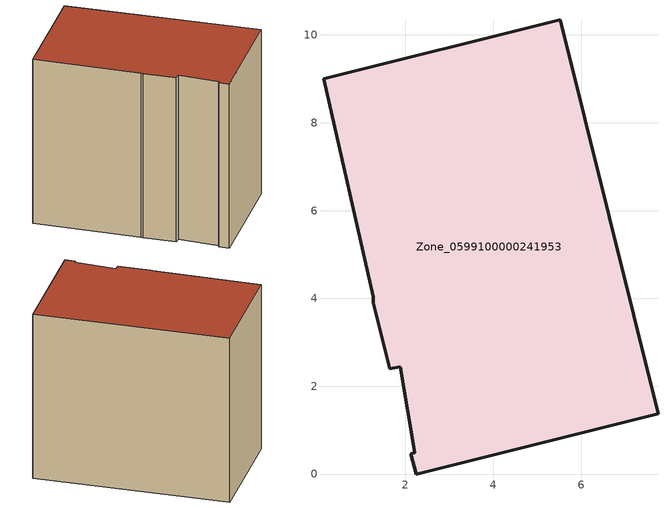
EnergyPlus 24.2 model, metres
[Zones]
Zone_0599100000241953
 floor ground (C_G): 1.27,3.9 1.26,4.04 0.13,9 5.52,10.34 7.75,1.38 2.24,0 2.12,0.46 2.21,0.49 1.88,2.45 1.64,2.39 z0
 wall outside (C_F): 7.75,1.38 5.52,10.34 0.13,9 1.26,4.04 1.27,3.9 1.64,2.39 1.88,2.45 2.21,0.49 2.12,0.46 2.24,0 7.75,1.38 z0:8.31
 roof outside (C_R): 1.26,4.04 1.27,3.9 1.64,2.39 1.88,2.45 2.21,0.49 2.12,0.46 2.24,0 7.75,1.38 5.52,10.34 0.13,9 z8.31
[BUILDING]
Pand.0599100000241953: North Axis=0; Terrain=City; Loads Convergence Tolerance Value=0.04; Temperature Convergence Tolerance Value=0.4; Solar Distribution=FullExterior; Maximum Number of Warmup Days=25; Minimum Number of Warmup Days=1
[Site:Location]
Rotterdam.The.Hague.AP_ZH_NLD Design_Conditions: Latitude=51.96; Longitude=4.45; Time Zone=1; Elevation=-4.5
[SITE:GROUNDTEMPERATURE:BUILDINGSURFACE]
18, 18, 18, 18, 18, 18, 18, 18, 18, 18, 18, 18
[MATERIAL] Thermal Absorptance=0.9; Solar Absorptance=0.7; Visible Absorptance=0.7
Name | Roughness | Thickness | Conductivity | Density | Specific Heat
G.TC.1975-1991 | MediumSmooth | 0.15 | 0.288461 | 540 | 1210
F.TC.1975-1991 | Rough | 0.3 | 0.230769 | 1920 | 840
R.TC.1975-1991 | MediumRough | 0.2 | 0.153846 | 1500 | 1000
[CONSTRUCTION]
C_G: G.TC.1975-1991
C_F: F.TC.1975-1991
C_R: R.TC.1975-1991
[ZONE]
Zone_0599100000241953: Type=1; Multiplier=1; Ceiling Height=Autocalculate; Volume=Autocalculate; Floor Area=autocalculate; Part of Total Floor Area=Yes
[ZONEINFILTRATION:DESIGNFLOWRATE]
Infil_Zone_0599100000241953: Zone or ZoneList or Space or SpaceList=Zone_0599100000241953; Schedule=AlwaysOn; Design Flow Rate Calculation Method=Flow/Area; Flow Rate per Floor Area=0.003; Constant Term Coefficient=1; Temperature Term Coefficient=0; Velocity Term Coefficient=0; Velocity Squared Term Coefficient=0
[HVACTEMPLATE:ZONE:IDEALLOADSAIRSYSTEM]
Zone_0599100000241953: Maximum Heating Supply Air Temperature=50; Minimum Cooling Supply Air Temperature=13; Maximum Heating Supply Air Humidity Ratio=0.0156; Minimum Cooling Supply Air Humidity Ratio=0.0077; Heating Limit=NoLimit; Cooling Limit=NoLimit; Dehumidification Control Type=ConstantSensibleHeatRatio; Cooling Sensible Heat Ratio=0.7; Dehumidification Setpoint=60; Humidification Control Type=None; Humidification Setpoint=30; Outdoor Air Method=None; Outdoor Air Flow Rate per Person=0.00944; Outdoor Air Flow Rate per Zone Floor Area=0; Outdoor Air Flow Rate per Zone=0; Demand Controlled Ventilation Type=None; Outdoor Air Economizer Type=NoEconomizer; Heat Recovery Type=None; Sensible Heat Recovery Effectiveness=0.7; Latent Heat Recovery Effectiveness=0.65
[ZONECONTROL:THERMOSTAT]
ThermostatControl_Zone_0599100000241953: Zone or ZoneList=Zone_0599100000241953; Control Type Schedule=DualSetpointControlType; Control 1=Thermostat_Zone_0599100000241953; Temperature Difference Between Cutout And Setpoint=0
[THERMOSTATSETPOINT:DUALSETPOINT]
Thermostat_Zone_0599100000241953: Heating Setpoint Temperature Schedule=HeatingSetpoint_Zone_0599100000241953; Cooling Setpoint Temperature Schedule=CoolingSetpoint_Zone_0599100000241953
[SCHEDULE:COMPACT]
HeatingSetpoint_Zone_0599100000241953: Through: 12/31, For: AllDays, Until: 24:00, 21
CoolingSetpoint_Zone_0599100000241953: Through: 12/31, For: AllDays, Until: 24:00, 24
DualSetpointControlType: Through: 12/31, For: AllDays, Until: 24:00, 4
AlwaysOn: Through: 12/31, For: AllDays, Until: 24:00, 1
